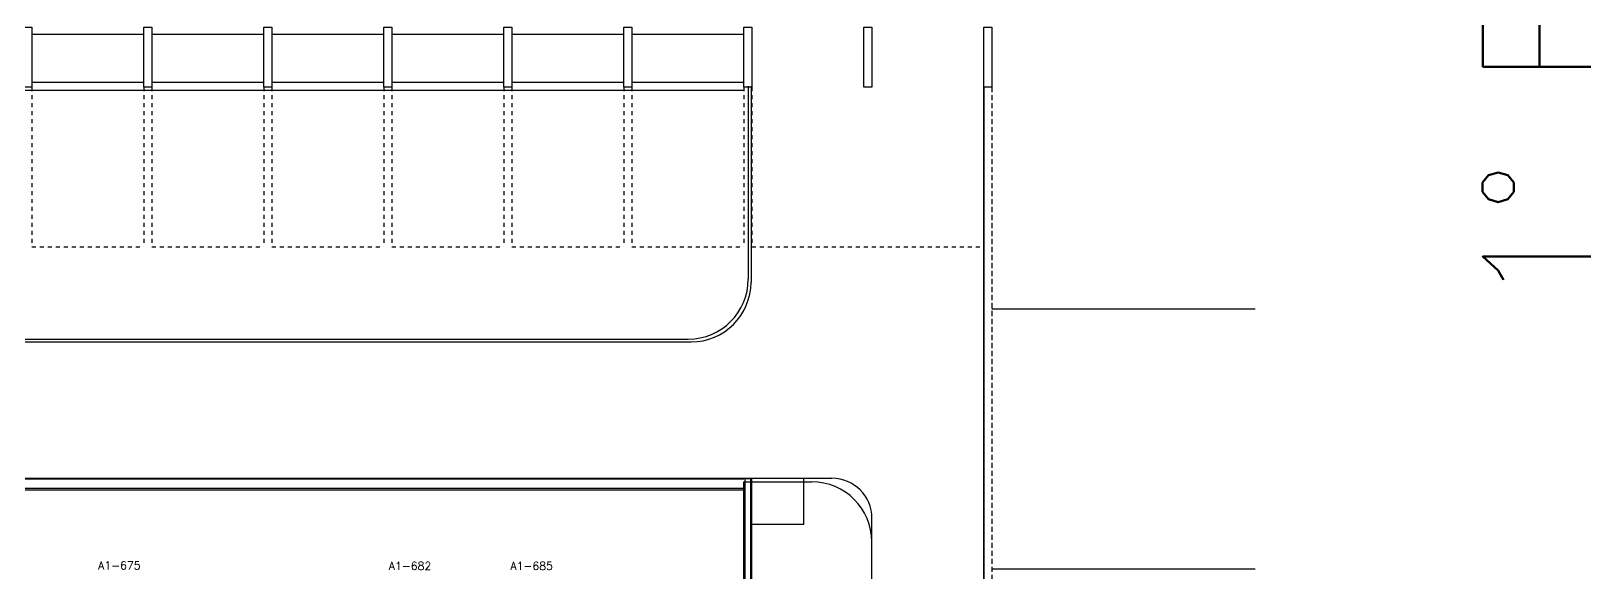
# Model space of a CAD drawing. Extents: x -16 to 243, y 482 to 579.
# Drawn here: x 204.37 to 243.36, y 512.08 to 525.62 of the extents above; entities that cross this region are included whole.
import ezdxf

# ---------------------------------------------------------------- set-up
doc = ezdxf.new("R2010")
doc.units = 0
doc.header["$LTSCALE"] = 0.02
doc.header["$MEASUREMENT"] = 0
doc.linetypes.add('HIDDEN', pattern=[0.375, 0.25, -0.125])
doc.linetypes.add('HIDDEN2', pattern=[0.1875, 0.125, -0.0625])
doc.layers.get('0').update_dxf_attribs({"linetype": 'CONTINUOUS'})
for name, color, linetype in [('ALV', 2, 'CONTINUOUS'), ('AR-ALV-CRT', 2, 'CONTINUOUS'), ('AR-ALV-VT2', 2, 'CONTINUOUS'), ('AR-COB-PRJ', 1, 'HIDDEN'), ('AR-PIS', 1, 'CONTINUOUS'), ('AR-PIS-DSN', 1, 'CONTINUOUS'), ('ESTR', 3, 'CONTINUOUS'), ('PISO', 1, 'CONTINUOUS'), ('PROJ', 1, 'HIDDEN2'), ('TEXTO-ENDEREÇO', 2, 'CONTINUOUS'), ('TXT-IDENTIFICAÇÃO', 4, 'CONTINUOUS')]:
    doc.layers.add(name, color=color, linetype=linetype)
doc.styles.add('UNB-100', font='simplex.shx', dxfattribs={"height": 0.2})
doc.styles.add('UNB-100-1', font='simplex.shx', dxfattribs={"height": 0.2})

# ---------------------------------------------------------------- blocks, each defined once
blk = doc.blocks.new('PILAR-SLN')
blk.add_lwpolyline([(0.197, -42.97), (0.197, -44.47), (-0.003, -44.47), (-0.003, -42.97)], close=True)

msp = doc.modelspace()

# ---------------------------------------------------------------- linework, layer by layer
at = {"layer": 'ALV'}
for p, q in [((6.209, 514.441), (222.384, 514.441)), ((222.184, 496.195), (222.184, 514.352)), ((222.384, 496.195), (222.384, 514.441)), ((6.209, 514.191), (222.184, 514.191))]:
    msp.add_line(p, q, dxfattribs=at)
at = {"layer": 'AR-ALV-CRT'}
msp.add_lwpolyline([(222.212, 496.22), (222.362, 496.22), (222.362, 514.429), (222.212, 514.429)], close=True, dxfattribs=at)
at = {"layer": 'AR-ALV-VT2'}
for p, q in [((120.287, 514.426), (222.187, 514.426)), ((120.287, 514.156), (222.187, 514.156))]:
    msp.add_line(p, q, dxfattribs=at)
at = {"layer": 'AR-COB-PRJ'}
for p, q in [((228.187, 524.227), (228.187, 520.159)), ((228.387, 524.227), (228.387, 496.195))]:
    msp.add_line(p, q, dxfattribs=at)
at = {"layer": 'AR-PIS'}
for p, q in [((222.387, 514.443), (224.387, 514.443)), ((223.687, 513.293), (223.687, 514.443)), ((225.387, 496.275), (225.387, 513.443)), ((225.387, 496.275), (225.387, 513.443)), ((222.387, 513.293), (223.687, 513.293))]:
    msp.add_line(p, q, dxfattribs=at)
msp.add_arc((224.387, 513.443), 1, 0, 90, dxfattribs=at)
at = {"layer": 'AR-PIS-DSN'}
msp.add_lwpolyline([(228.187, 496.195), (228.187, 524.227)], dxfattribs=at)
at = {"layer": 'PISO'}
for p, q in [((204.384, 525.55), (207.184, 525.55)), ((207.384, 525.55), (210.184, 525.55)), ((210.384, 525.55), (213.184, 525.55)), ((213.384, 525.55), (216.184, 525.55)), ((216.384, 525.55), (219.184, 525.55)), ((219.384, 525.55), (222.184, 525.55)), ((204.384, 524.35), (207.184, 524.35)), ((207.384, 524.35), (210.184, 524.35)), ((210.384, 524.35), (213.184, 524.35)), ((213.384, 524.35), (216.184, 524.35)), ((216.384, 524.35), (219.184, 524.35)), ((219.384, 524.35), (222.184, 524.35)), ((189.384, 524.15), (222.184, 524.15)), ((222.294, 524.252), (222.294, 519.421)), ((222.364, 524.252), (222.364, 519.351)), ((228.184, 524.2), (228.184, 496.195)), ((228.384, 518.676), (234.965, 518.676)), ((190.755, 517.851), (220.864, 517.851)), ((190.825, 517.921), (220.794, 517.921)), ((222.184, 514.352), (223.884, 514.352)), ((225.384, 496.195), (225.384, 512.852)), ((228.384, 512.176), (234.965, 512.176))]:
    msp.add_line(p, q, dxfattribs=at)
for centre, start, end in [((220.794, 519.421), 270, 0), ((220.864, 519.351), 270, 0), ((223.884, 512.852), 0, 90)]:
    msp.add_arc(centre, 1.5, start, end, dxfattribs=at)
at = {"layer": 'PROJ'}
for p, q in [((204.384, 524.227), (204.384, 520.227)), ((207.184, 524.227), (207.184, 520.227)), ((207.384, 524.227), (207.384, 520.227)), ((210.184, 524.227), (210.184, 520.227)), ((210.384, 524.227), (210.384, 520.227)), ((213.184, 524.227), (213.184, 520.227)), ((213.384, 524.227), (213.384, 520.227)), ((216.184, 524.227), (216.184, 520.227)), ((216.384, 524.227), (216.384, 520.227)), ((219.184, 524.227), (219.184, 520.227)), ((219.384, 524.227), (219.384, 520.227)), ((222.184, 524.227), (222.184, 520.227)), ((222.384, 524.227), (222.384, 520.227)), ((228.384, 524.2), (228.384, 496.195)), ((204.384, 520.227), (207.184, 520.227)), ((207.384, 520.227), (210.184, 520.227)), ((210.384, 520.227), (213.184, 520.227)), ((213.384, 520.227), (216.184, 520.227)), ((216.384, 520.227), (219.184, 520.227)), ((219.384, 520.227), (222.184, 520.227)), ((222.384, 520.227), (228.184, 520.227))]:
    msp.add_line(p, q, dxfattribs=at)

# ---------------------------------------------------------------- block references
at = {"layer": 'ESTR'}
for p in [(204.187, 568.697), (207.187, 568.697), (210.187, 568.697), (213.187, 568.697), (216.187, 568.697), (219.187, 568.697), (222.187, 568.697), (222.187, 568.697), (225.187, 568.697), (228.187, 568.697)]:
    msp.add_blockref('PILAR-SLN', p, dxfattribs=at)

# ---------------------------------------------------------------- texts
at = {"layer": 'TEXTO-ENDEREÇO', "style": 'UNB-100-1'}
for s, p in [('A1-675', (206.044, 512.161)), ('A1-682', (213.309, 512.15)), ('A1-685', (216.35, 512.15))]:
    msp.add_text(s, height=0.2, dxfattribs=at).set_placement(p)
at = {"layer": 'TXT-IDENTIFICAÇÃO', "color": 4, "style": 'UNB-100'}
msp.add_text('1° PAVIMENTO', height=2.7, rotation=90, dxfattribs=at).set_placement((243.355, 518.713))

doc.saveas('drawing.dxf')
